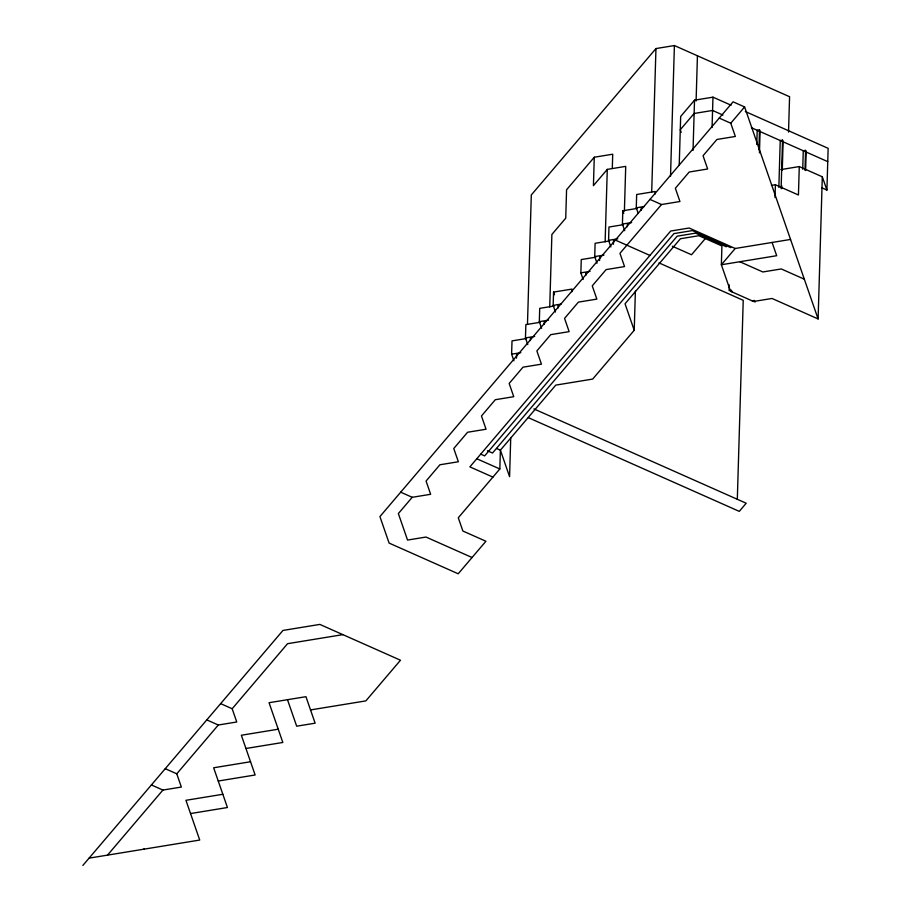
<?xml version="1.0" encoding="UTF-8"?>
<svg xmlns="http://www.w3.org/2000/svg" width="911" height="911" viewBox="0 0 911 911"><rect width="100%" height="100%" fill="white"/><g stroke="black" fill="none" stroke-linecap="round" stroke-linejoin="round"><path stroke-width="1.37" d="M634.227 330.283L625.037 303.784L680.437 238.728L698.885 235.71L721.922 245.947L721.364 264.748L730.542 291.247L753.579 301.484L772.027 298.466L818.101 318.941L744.606 106.94L733.082 101.827L379.921 516.583L389.099 543.081L458.21 573.782L485.916 541.248L462.879 531.022L458.279 517.767L499.832 468.971L500.39 450.171L555.79 385.114L592.674 379.078L634.227 330.283L635.388 291.099M513.918 360.813L511.618 354.185L512.016 340.885L526.501 338.516M510.741 437.485L509.579 476.669L500.39 450.171L496.552 448.463M516.491 358.125L516.605 354.14M527.765 344.54L525.465 337.913L525.863 324.623L540.36 322.255M527.469 324.293L531.307 194.954L655.954 48.568L674.402 45.55L789.575 96.725L788.527 132.072M530.384 340.532L530.453 337.867M541.612 328.279L539.323 321.651L539.711 308.362L554.207 305.994M544.231 324.27L544.311 321.606M549.732 306.939L551.884 234.446L565.731 218.184L566.574 189.761L594.279 157.227L612.716 154.21L612.294 168.421M555.471 312.017L553.171 305.39L553.569 292.089L572.006 289.083L571.926 291.736M558.079 307.998L558.158 305.344M583.165 279.483L580.865 272.856L581.264 259.567L595.76 257.198M585.773 275.475L585.853 272.81M594.279 157.227L593.425 185.65L607.284 169.389L625.72 166.371L624.399 211.079M597.012 263.222L594.724 256.595L595.111 243.294L609.607 240.925M599.586 260.535L599.711 256.549M605.132 241.87L607.284 169.389M610.871 246.949L608.571 240.333L608.958 227.033L623.454 224.664M613.433 244.273L613.558 240.288M624.718 230.688L622.418 224.06L622.817 210.771L637.301 208.403M627.326 226.68L627.406 224.015M638.11 213.094L636.265 207.799L636.664 194.499L655.111 191.492L655.032 194.145M641.173 210.407L641.253 207.754M651.695 192.119L655.954 48.568M670.519 176.313L674.402 45.55M679.219 165.267L680.676 116.449L694.524 100.176L712.971 97.17L731.089 105.209M693.032 150.429L694.524 100.176M696.095 101.041L697.439 55.787M712.06 127.517L712.971 97.17M729.278 284.927L729.107 290.609L731.408 290.233L731.988 291.884M737.318 499.285L743.228 300.311L658.995 262.892M756.779 144.496L757.2 130.284L759.512 129.909L760.081 131.571L759.455 152.889M758.92 149.814L759.512 129.909M775.022 197.55L775.398 184.762L771.446 185.411M778.848 187.427L780.237 140.522L782.549 140.146L783.118 141.797L782.276 170.232M781.114 188.475L782.549 140.146M781.729 188.702L781.809 185.867M780.841 169.583L799.277 166.576L798.435 195L775.398 184.762M802.728 169.23L803.274 150.759L805.586 150.383L806.155 152.035L805.609 170.516M804.994 170.277L805.586 150.383M818.101 318.941L822.314 176.802L799.277 166.576M821.824 187.803L826.915 190.057L828.145 148.334L745.323 111.541M82.855 865.45L282.968 630.435L319.852 624.411L400.487 660.224L365.858 700.889L310.526 709.931M107.521 855.133L162.91 790.065L181.357 787.058L176.768 773.803L165.244 768.69M176.768 773.803L218.31 725.008L236.758 721.99L232.168 708.747L220.644 703.634M232.168 708.747L287.557 643.69L342.889 634.637M719.235 118.088L730.759 123.213L735.348 136.456L716.911 139.474L703.053 155.735L707.653 168.99L689.206 172.008L675.358 188.27L679.948 201.513L661.511 204.531L619.958 253.326L624.547 266.581L606.111 269.599L592.252 285.86L596.853 299.104L578.405 302.122L564.558 318.383L569.147 331.638L550.711 334.656L536.864 350.917L541.453 364.172L523.005 367.179L509.158 383.451L513.747 396.695L495.311 399.713L481.464 415.974L486.053 429.229L467.605 432.247L453.758 448.508L458.358 461.752L439.911 464.769L426.063 481.042L430.652 494.286L412.216 497.304L398.358 513.565L407.547 540.064L425.995 537.046L472.069 557.521M730.759 123.213L744.606 106.94M144.405 849.098L143.3 849.28M705.376 238.5L691.529 254.761L672.329 246.243M790.543 239.445L735.211 248.487L721.364 264.748L776.684 255.706L772.095 242.451M636.265 207.799L644.168 206.512M622.418 224.06L631.642 222.557M608.571 240.333L617.795 238.819M594.724 256.595L603.936 255.091M580.865 272.856L590.089 271.353M553.171 305.39L561.074 304.092M539.323 321.651L548.536 320.148M525.465 337.913L534.689 336.41M752.144 300.846L754.445 300.471L755.025 302.122M511.618 354.185L520.841 352.671M278.231 729.21L241.347 735.245L255.126 774.988L218.241 781.023M245.947 748.489L282.831 742.465L269.052 702.711L305.937 696.687L315.126 723.186L296.679 726.192L287.489 699.694M250.536 761.744L213.652 767.779L227.431 807.522L190.547 813.557M222.842 794.278L185.946 800.302L199.725 840.056L89.073 858.139M722.924 115.059L712.573 110.459L694.125 113.476L680.278 129.738L681.2 132.391M751.393 127.711L827.757 161.634M649.987 199.418L661.511 204.531M735.211 248.487L689.137 228.012L670.69 231.03L469.871 466.876L492.908 477.102M804.322 279.187L781.285 268.95L762.837 271.968L739.8 261.73M730.781 247.644L692.383 230.585L673.946 233.603L484.663 455.887L480.826 454.179M726.352 246.79L695.628 233.148L677.192 236.165L492.521 453.029L487.408 450.751M615.369 240.083L649.919 255.433M533.88 408.902L746.2 503.236L739.277 511.367L528.369 417.671M476.795 458.745L499.832 468.971M400.692 492.179L412.216 497.304M206.797 719.895L218.31 725.008M151.397 784.952L162.91 790.065M822.314 176.802L826.915 190.057M622.817 210.771L623.728 213.413M553.569 292.089L554.48 294.743"/></g></svg>
